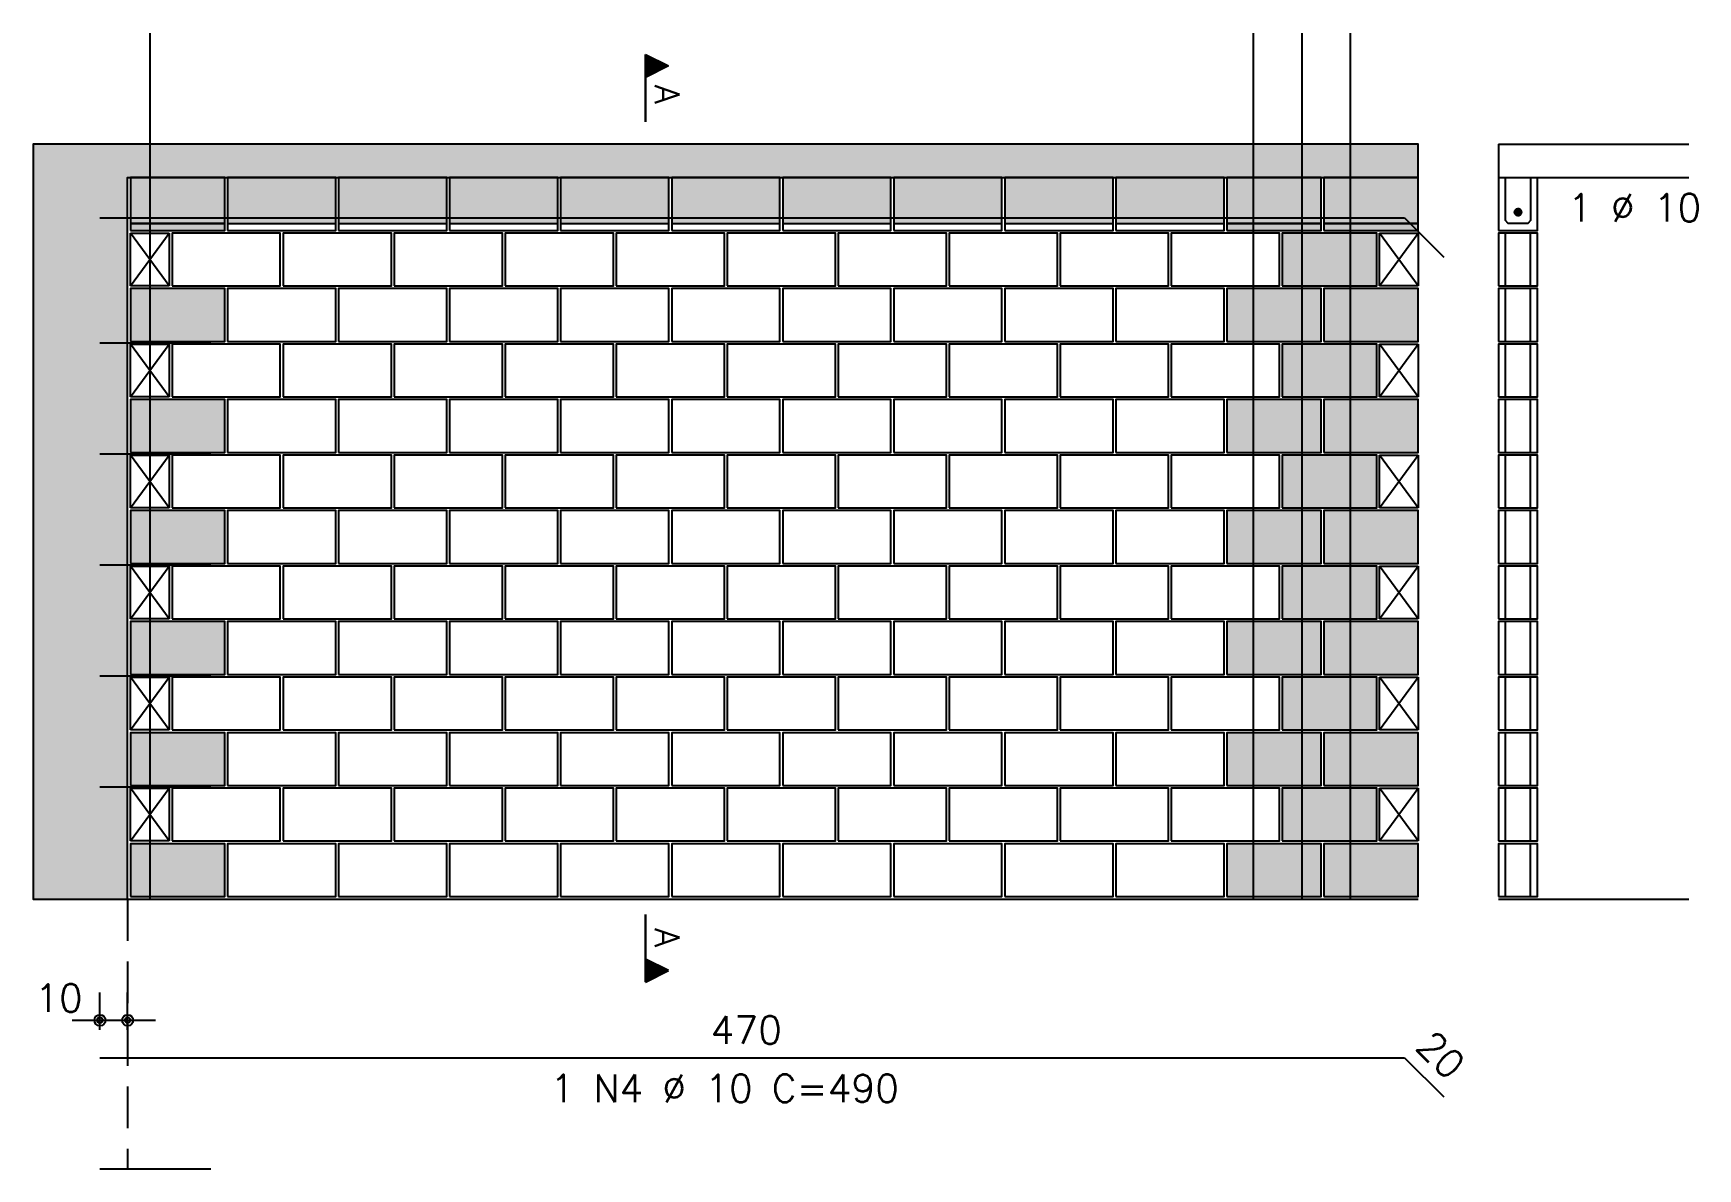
# Model space of a CAD drawing. Extents: x -1.9 to 86, y -1.6 to 60.9.
# Drawn here: x 7.05 to 19.04, y 11.82 to 20 of the extents above; entities that cross this region are included whole.
import ezdxf

# ---------------------------------------------------------------- set-up
doc = ezdxf.new("R2010")
doc.units = 0
doc.header["$MEASUREMENT"] = 0
doc.linetypes.add('ESTILO_TQS_0001', pattern=[0.45, 0.3, -0.15])
for name, color, linetype in [('PENA_01', 1, 'CONTINUOUS'), ('PENA_02', 2, 'CONTINUOUS'), ('PENA_03', 3, 'CONTINUOUS'), ('PENA_05', 5, 'CONTINUOUS'), ('PENA_09', 254, 'CONTINUOUS'), ('PENA_11', 252, 'CONTINUOUS'), ('PENA_21', 100, 'CONTINUOUS')]:
    doc.layers.add(name, color=color, linetype=linetype)
doc.styles.get("Standard").update_dxf_attribs({"font": 'ROMANS.SHX'})

msp = doc.modelspace()

# ---------------------------------------------------------------- linework, layer by layer
at = {"layer": 'PENA_01', "linetype": 'Continuous'}
for p, q in [((7.747552, 18.633699), (8.427552, 18.633699)), ((8.447552, 18.633699), (9.227552, 18.633699)), ((9.247552, 18.633699), (10.027552, 18.633699)), ((10.047552, 18.633699), (10.827552, 18.633699)), ((10.847552, 18.633699), (11.627552, 18.633699)), ((11.647552, 18.633699), (12.427552, 18.633699)), ((12.447552, 18.633699), (13.227552, 18.633699)), ((13.247552, 18.633699), (14.027552, 18.633699)), ((14.047552, 18.633699), (14.827552, 18.633699)), ((14.847552, 18.633699), (15.627552, 18.633699)), ((15.647552, 18.633699), (16.327552, 18.633699)), ((16.347552, 18.633699), (17.027552, 18.633699)), ((7.527552, 12.821549), (7.527552, 13.091543)), ((7.727552, 12.821549), (7.727552, 13.091543)), ((7.327552, 12.891543), (7.927552, 12.891543))]:
    msp.add_line(p, q, dxfattribs=at)
at = {"layer": 'PENA_01', "linetype": 'ESTILO_TQS_0001'}
msp.add_line((7.727552, 13.763699), (7.727552, 11.821457), dxfattribs=at)
at = {"layer": 'PENA_02', "linetype": 'Continuous'}
for p, q in [((7.747552, 18.183699), (7.747552, 18.563699)), ((7.747552, 18.563699), (8.027552, 18.563699)), ((8.027552, 18.563699), (8.027552, 18.183699)), ((16.747552, 18.183699), (16.747552, 18.563699)), ((16.747552, 18.563699), (17.027552, 18.563699)), ((17.027552, 18.563699), (17.027552, 18.183699)), ((8.027552, 18.183699), (7.747552, 18.183699)), ((17.027552, 18.183699), (16.747552, 18.183699)), ((7.747552, 17.383699), (7.747552, 17.763699)), ((7.747552, 17.763699), (8.027552, 17.763699)), ((8.027552, 17.763699), (8.027552, 17.383699)), ((16.747552, 17.383699), (16.747552, 17.763699)), ((16.747552, 17.763699), (17.027552, 17.763699)), ((17.027552, 17.763699), (17.027552, 17.383699)), ((8.027552, 17.383699), (7.747552, 17.383699)), ((17.027552, 17.383699), (16.747552, 17.383699)), ((7.747552, 16.583699), (7.747552, 16.963699)), ((7.747552, 16.963699), (8.027552, 16.963699)), ((8.027552, 16.963699), (8.027552, 16.583699)), ((16.747552, 16.583699), (16.747552, 16.963699)), ((16.747552, 16.963699), (17.027552, 16.963699)), ((17.027552, 16.963699), (17.027552, 16.583699)), ((8.027552, 16.583699), (7.747552, 16.583699)), ((17.027552, 16.583699), (16.747552, 16.583699)), ((7.747552, 15.783699), (7.747552, 16.163699)), ((7.747552, 16.163699), (8.027552, 16.163699)), ((8.027552, 16.163699), (8.027552, 15.783699)), ((16.747552, 15.783699), (16.747552, 16.163699)), ((16.747552, 16.163699), (17.027552, 16.163699)), ((17.027552, 16.163699), (17.027552, 15.783699)), ((8.027552, 15.783699), (7.747552, 15.783699)), ((17.027552, 15.783699), (16.747552, 15.783699)), ((7.747552, 14.983699), (7.747552, 15.363699)), ((7.747552, 15.363699), (8.027552, 15.363699)), ((8.027552, 15.363699), (8.027552, 14.983699)), ((16.747552, 14.983699), (16.747552, 15.363699)), ((16.747552, 15.363699), (17.027552, 15.363699)), ((17.027552, 15.363699), (17.027552, 14.983699)), ((8.027552, 14.983699), (7.747552, 14.983699)), ((17.027552, 14.983699), (16.747552, 14.983699)), ((7.747552, 14.183699), (7.747552, 14.563699)), ((7.747552, 14.563699), (8.027552, 14.563699)), ((8.027552, 14.563699), (8.027552, 14.183699)), ((16.747552, 14.183699), (16.747552, 14.563699)), ((16.747552, 14.563699), (17.027552, 14.563699)), ((17.027552, 14.563699), (17.027552, 14.183699)), ((8.027552, 14.183699), (7.747552, 14.183699)), ((17.027552, 14.183699), (16.747552, 14.183699)), ((7.047552, 13.763699), (17.027552, 13.763699))]:
    msp.add_line(p, q, dxfattribs=at)
for points in [[(17.027552, 18.963699), (17.027552, 19.203699), (7.047552, 19.203699), (7.047552, 13.763699), (7.727552, 13.763699), (7.727552, 18.963699), (17.027552, 18.963699)], [(7.747552, 18.583699), (8.427552, 18.583699), (8.427552, 18.963699), (7.747552, 18.963699), (7.747552, 18.583699)], [(8.447552, 18.583699), (9.227552, 18.583699), (9.227552, 18.963699), (8.447552, 18.963699), (8.447552, 18.583699)], [(9.247552, 18.583699), (10.027552, 18.583699), (10.027552, 18.963699), (9.247552, 18.963699), (9.247552, 18.583699)], [(10.047552, 18.583699), (10.827552, 18.583699), (10.827552, 18.963699), (10.047552, 18.963699), (10.047552, 18.583699)], [(10.847552, 18.583699), (11.627552, 18.583699), (11.627552, 18.963699), (10.847552, 18.963699), (10.847552, 18.583699)], [(11.647552, 18.583699), (12.427552, 18.583699), (12.427552, 18.963699), (11.647552, 18.963699), (11.647552, 18.583699)], [(12.447552, 18.583699), (13.227552, 18.583699), (13.227552, 18.963699), (12.447552, 18.963699), (12.447552, 18.583699)], [(13.247552, 18.583699), (14.027552, 18.583699), (14.027552, 18.963699), (13.247552, 18.963699), (13.247552, 18.583699)], [(14.047552, 18.583699), (14.827552, 18.583699), (14.827552, 18.963699), (14.047552, 18.963699), (14.047552, 18.583699)], [(14.847552, 18.583699), (15.627552, 18.583699), (15.627552, 18.963699), (14.847552, 18.963699), (14.847552, 18.583699)], [(15.647552, 18.583699), (16.327552, 18.583699), (16.327552, 18.963699), (15.647552, 18.963699), (15.647552, 18.583699)], [(16.347552, 18.583699), (17.027552, 18.583699), (17.027552, 18.963699), (16.347552, 18.963699), (16.347552, 18.583699)], [(8.047552, 18.183699), (8.827552, 18.183699), (8.827552, 18.563699), (8.047552, 18.563699), (8.047552, 18.183699)], [(8.847552, 18.183699), (9.627552, 18.183699), (9.627552, 18.563699), (8.847552, 18.563699), (8.847552, 18.183699)], [(9.647552, 18.183699), (10.427552, 18.183699), (10.427552, 18.563699), (9.647552, 18.563699), (9.647552, 18.183699)], [(10.447552, 18.183699), (11.227552, 18.183699), (11.227552, 18.563699), (10.447552, 18.563699), (10.447552, 18.183699)], [(11.247552, 18.183699), (12.027552, 18.183699), (12.027552, 18.563699), (11.247552, 18.563699), (11.247552, 18.183699)], [(12.047552, 18.183699), (12.827552, 18.183699), (12.827552, 18.563699), (12.047552, 18.563699), (12.047552, 18.183699)], [(12.847552, 18.183699), (13.627552, 18.183699), (13.627552, 18.563699), (12.847552, 18.563699), (12.847552, 18.183699)], [(13.647552, 18.183699), (14.427552, 18.183699), (14.427552, 18.563699), (13.647552, 18.563699), (13.647552, 18.183699)], [(14.447552, 18.183699), (15.227552, 18.183699), (15.227552, 18.563699), (14.447552, 18.563699), (14.447552, 18.183699)], [(15.247552, 18.183699), (16.027552, 18.183699), (16.027552, 18.563699), (15.247552, 18.563699), (15.247552, 18.183699)], [(16.047552, 18.183699), (16.727552, 18.183699), (16.727552, 18.563699), (16.047552, 18.563699), (16.047552, 18.183699)], [(7.747552, 17.783699), (8.427552, 17.783699), (8.427552, 18.163699), (7.747552, 18.163699), (7.747552, 17.783699)], [(8.447552, 17.783699), (9.227552, 17.783699), (9.227552, 18.163699), (8.447552, 18.163699), (8.447552, 17.783699)], [(9.247552, 17.783699), (10.027552, 17.783699), (10.027552, 18.163699), (9.247552, 18.163699), (9.247552, 17.783699)], [(10.047552, 17.783699), (10.827552, 17.783699), (10.827552, 18.163699), (10.047552, 18.163699), (10.047552, 17.783699)], [(10.847552, 17.783699), (11.627552, 17.783699), (11.627552, 18.163699), (10.847552, 18.163699), (10.847552, 17.783699)], [(11.647552, 17.783699), (12.427552, 17.783699), (12.427552, 18.163699), (11.647552, 18.163699), (11.647552, 17.783699)], [(12.447552, 17.783699), (13.227552, 17.783699), (13.227552, 18.163699), (12.447552, 18.163699), (12.447552, 17.783699)], [(13.247552, 17.783699), (14.027552, 17.783699), (14.027552, 18.163699), (13.247552, 18.163699), (13.247552, 17.783699)], [(14.047552, 17.783699), (14.827552, 17.783699), (14.827552, 18.163699), (14.047552, 18.163699), (14.047552, 17.783699)], [(14.847552, 17.783699), (15.627552, 17.783699), (15.627552, 18.163699), (14.847552, 18.163699), (14.847552, 17.783699)], [(15.647552, 17.783699), (16.327552, 17.783699), (16.327552, 18.163699), (15.647552, 18.163699), (15.647552, 17.783699)], [(16.347552, 17.783699), (17.027552, 17.783699), (17.027552, 18.163699), (16.347552, 18.163699), (16.347552, 17.783699)], [(8.047552, 17.383699), (8.827552, 17.383699), (8.827552, 17.763699), (8.047552, 17.763699), (8.047552, 17.383699)], [(8.847552, 17.383699), (9.627552, 17.383699), (9.627552, 17.763699), (8.847552, 17.763699), (8.847552, 17.383699)], [(9.647552, 17.383699), (10.427552, 17.383699), (10.427552, 17.763699), (9.647552, 17.763699), (9.647552, 17.383699)], [(10.447552, 17.383699), (11.227552, 17.383699), (11.227552, 17.763699), (10.447552, 17.763699), (10.447552, 17.383699)], [(11.247552, 17.383699), (12.027552, 17.383699), (12.027552, 17.763699), (11.247552, 17.763699), (11.247552, 17.383699)], [(12.047552, 17.383699), (12.827552, 17.383699), (12.827552, 17.763699), (12.047552, 17.763699), (12.047552, 17.383699)], [(12.847552, 17.383699), (13.627552, 17.383699), (13.627552, 17.763699), (12.847552, 17.763699), (12.847552, 17.383699)], [(13.647552, 17.383699), (14.427552, 17.383699), (14.427552, 17.763699), (13.647552, 17.763699), (13.647552, 17.383699)], [(14.447552, 17.383699), (15.227552, 17.383699), (15.227552, 17.763699), (14.447552, 17.763699), (14.447552, 17.383699)], [(15.247552, 17.383699), (16.027552, 17.383699), (16.027552, 17.763699), (15.247552, 17.763699), (15.247552, 17.383699)], [(16.047552, 17.383699), (16.727552, 17.383699), (16.727552, 17.763699), (16.047552, 17.763699), (16.047552, 17.383699)], [(7.747552, 16.983699), (8.427552, 16.983699), (8.427552, 17.363699), (7.747552, 17.363699), (7.747552, 16.983699)], [(8.447552, 16.983699), (9.227552, 16.983699), (9.227552, 17.363699), (8.447552, 17.363699), (8.447552, 16.983699)], [(9.247552, 16.983699), (10.027552, 16.983699), (10.027552, 17.363699), (9.247552, 17.363699), (9.247552, 16.983699)], [(10.047552, 16.983699), (10.827552, 16.983699), (10.827552, 17.363699), (10.047552, 17.363699), (10.047552, 16.983699)], [(10.847552, 16.983699), (11.627552, 16.983699), (11.627552, 17.363699), (10.847552, 17.363699), (10.847552, 16.983699)], [(11.647552, 16.983699), (12.427552, 16.983699), (12.427552, 17.363699), (11.647552, 17.363699), (11.647552, 16.983699)], [(12.447552, 16.983699), (13.227552, 16.983699), (13.227552, 17.363699), (12.447552, 17.363699), (12.447552, 16.983699)], [(13.247552, 16.983699), (14.027552, 16.983699), (14.027552, 17.363699), (13.247552, 17.363699), (13.247552, 16.983699)], [(14.047552, 16.983699), (14.827552, 16.983699), (14.827552, 17.363699), (14.047552, 17.363699), (14.047552, 16.983699)], [(14.847552, 16.983699), (15.627552, 16.983699), (15.627552, 17.363699), (14.847552, 17.363699), (14.847552, 16.983699)], [(15.647552, 16.983699), (16.327552, 16.983699), (16.327552, 17.363699), (15.647552, 17.363699), (15.647552, 16.983699)], [(16.347552, 16.983699), (17.027552, 16.983699), (17.027552, 17.363699), (16.347552, 17.363699), (16.347552, 16.983699)], [(8.047552, 16.583699), (8.827552, 16.583699), (8.827552, 16.963699), (8.047552, 16.963699), (8.047552, 16.583699)], [(8.847552, 16.583699), (9.627552, 16.583699), (9.627552, 16.963699), (8.847552, 16.963699), (8.847552, 16.583699)], [(9.647552, 16.583699), (10.427552, 16.583699), (10.427552, 16.963699), (9.647552, 16.963699), (9.647552, 16.583699)], [(10.447552, 16.583699), (11.227552, 16.583699), (11.227552, 16.963699), (10.447552, 16.963699), (10.447552, 16.583699)], [(11.247552, 16.583699), (12.027552, 16.583699), (12.027552, 16.963699), (11.247552, 16.963699), (11.247552, 16.583699)], [(12.047552, 16.583699), (12.827552, 16.583699), (12.827552, 16.963699), (12.047552, 16.963699), (12.047552, 16.583699)], [(12.847552, 16.583699), (13.627552, 16.583699), (13.627552, 16.963699), (12.847552, 16.963699), (12.847552, 16.583699)], [(13.647552, 16.583699), (14.427552, 16.583699), (14.427552, 16.963699), (13.647552, 16.963699), (13.647552, 16.583699)], [(14.447552, 16.583699), (15.227552, 16.583699), (15.227552, 16.963699), (14.447552, 16.963699), (14.447552, 16.583699)], [(15.247552, 16.583699), (16.027552, 16.583699), (16.027552, 16.963699), (15.247552, 16.963699), (15.247552, 16.583699)], [(16.047552, 16.583699), (16.727552, 16.583699), (16.727552, 16.963699), (16.047552, 16.963699), (16.047552, 16.583699)], [(7.747552, 16.183699), (8.427552, 16.183699), (8.427552, 16.563699), (7.747552, 16.563699), (7.747552, 16.183699)], [(8.447552, 16.183699), (9.227552, 16.183699), (9.227552, 16.563699), (8.447552, 16.563699), (8.447552, 16.183699)], [(9.247552, 16.183699), (10.027552, 16.183699), (10.027552, 16.563699), (9.247552, 16.563699), (9.247552, 16.183699)], [(10.047552, 16.183699), (10.827552, 16.183699), (10.827552, 16.563699), (10.047552, 16.563699), (10.047552, 16.183699)], [(10.847552, 16.183699), (11.627552, 16.183699), (11.627552, 16.563699), (10.847552, 16.563699), (10.847552, 16.183699)], [(11.647552, 16.183699), (12.427552, 16.183699), (12.427552, 16.563699), (11.647552, 16.563699), (11.647552, 16.183699)], [(12.447552, 16.183699), (13.227552, 16.183699), (13.227552, 16.563699), (12.447552, 16.563699), (12.447552, 16.183699)], [(13.247552, 16.183699), (14.027552, 16.183699), (14.027552, 16.563699), (13.247552, 16.563699), (13.247552, 16.183699)], [(14.047552, 16.183699), (14.827552, 16.183699), (14.827552, 16.563699), (14.047552, 16.563699), (14.047552, 16.183699)], [(14.847552, 16.183699), (15.627552, 16.183699), (15.627552, 16.563699), (14.847552, 16.563699), (14.847552, 16.183699)], [(15.647552, 16.183699), (16.327552, 16.183699), (16.327552, 16.563699), (15.647552, 16.563699), (15.647552, 16.183699)], [(16.347552, 16.183699), (17.027552, 16.183699), (17.027552, 16.563699), (16.347552, 16.563699), (16.347552, 16.183699)], [(8.047552, 15.783699), (8.827552, 15.783699), (8.827552, 16.163699), (8.047552, 16.163699), (8.047552, 15.783699)], [(8.847552, 15.783699), (9.627552, 15.783699), (9.627552, 16.163699), (8.847552, 16.163699), (8.847552, 15.783699)], [(9.647552, 15.783699), (10.427552, 15.783699), (10.427552, 16.163699), (9.647552, 16.163699), (9.647552, 15.783699)], [(10.447552, 15.783699), (11.227552, 15.783699), (11.227552, 16.163699), (10.447552, 16.163699), (10.447552, 15.783699)], [(11.247552, 15.783699), (12.027552, 15.783699), (12.027552, 16.163699), (11.247552, 16.163699), (11.247552, 15.783699)], [(12.047552, 15.783699), (12.827552, 15.783699), (12.827552, 16.163699), (12.047552, 16.163699), (12.047552, 15.783699)], [(12.847552, 15.783699), (13.627552, 15.783699), (13.627552, 16.163699), (12.847552, 16.163699), (12.847552, 15.783699)], [(13.647552, 15.783699), (14.427552, 15.783699), (14.427552, 16.163699), (13.647552, 16.163699), (13.647552, 15.783699)], [(14.447552, 15.783699), (15.227552, 15.783699), (15.227552, 16.163699), (14.447552, 16.163699), (14.447552, 15.783699)], [(15.247552, 15.783699), (16.027552, 15.783699), (16.027552, 16.163699), (15.247552, 16.163699), (15.247552, 15.783699)], [(16.047552, 15.783699), (16.727552, 15.783699), (16.727552, 16.163699), (16.047552, 16.163699), (16.047552, 15.783699)], [(7.747552, 15.383699), (8.427552, 15.383699), (8.427552, 15.763699), (7.747552, 15.763699), (7.747552, 15.383699)], [(8.447552, 15.383699), (9.227552, 15.383699), (9.227552, 15.763699), (8.447552, 15.763699), (8.447552, 15.383699)], [(9.247552, 15.383699), (10.027552, 15.383699), (10.027552, 15.763699), (9.247552, 15.763699), (9.247552, 15.383699)], [(10.047552, 15.383699), (10.827552, 15.383699), (10.827552, 15.763699), (10.047552, 15.763699), (10.047552, 15.383699)], [(10.847552, 15.383699), (11.627552, 15.383699), (11.627552, 15.763699), (10.847552, 15.763699), (10.847552, 15.383699)], [(11.647552, 15.383699), (12.427552, 15.383699), (12.427552, 15.763699), (11.647552, 15.763699), (11.647552, 15.383699)], [(12.447552, 15.383699), (13.227552, 15.383699), (13.227552, 15.763699), (12.447552, 15.763699), (12.447552, 15.383699)], [(13.247552, 15.383699), (14.027552, 15.383699), (14.027552, 15.763699), (13.247552, 15.763699), (13.247552, 15.383699)], [(14.047552, 15.383699), (14.827552, 15.383699), (14.827552, 15.763699), (14.047552, 15.763699), (14.047552, 15.383699)], [(14.847552, 15.383699), (15.627552, 15.383699), (15.627552, 15.763699), (14.847552, 15.763699), (14.847552, 15.383699)], [(15.647552, 15.383699), (16.327552, 15.383699), (16.327552, 15.763699), (15.647552, 15.763699), (15.647552, 15.383699)], [(16.347552, 15.383699), (17.027552, 15.383699), (17.027552, 15.763699), (16.347552, 15.763699), (16.347552, 15.383699)], [(8.047552, 14.983699), (8.827552, 14.983699), (8.827552, 15.363699), (8.047552, 15.363699), (8.047552, 14.983699)], [(8.847552, 14.983699), (9.627552, 14.983699), (9.627552, 15.363699), (8.847552, 15.363699), (8.847552, 14.983699)], [(9.647552, 14.983699), (10.427552, 14.983699), (10.427552, 15.363699), (9.647552, 15.363699), (9.647552, 14.983699)], [(10.447552, 14.983699), (11.227552, 14.983699), (11.227552, 15.363699), (10.447552, 15.363699), (10.447552, 14.983699)], [(11.247552, 14.983699), (12.027552, 14.983699), (12.027552, 15.363699), (11.247552, 15.363699), (11.247552, 14.983699)], [(12.047552, 14.983699), (12.827552, 14.983699), (12.827552, 15.363699), (12.047552, 15.363699), (12.047552, 14.983699)], [(12.847552, 14.983699), (13.627552, 14.983699), (13.627552, 15.363699), (12.847552, 15.363699), (12.847552, 14.983699)], [(13.647552, 14.983699), (14.427552, 14.983699), (14.427552, 15.363699), (13.647552, 15.363699), (13.647552, 14.983699)], [(14.447552, 14.983699), (15.227552, 14.983699), (15.227552, 15.363699), (14.447552, 15.363699), (14.447552, 14.983699)], [(15.247552, 14.983699), (16.027552, 14.983699), (16.027552, 15.363699), (15.247552, 15.363699), (15.247552, 14.983699)], [(16.047552, 14.983699), (16.727552, 14.983699), (16.727552, 15.363699), (16.047552, 15.363699), (16.047552, 14.983699)], [(7.747552, 14.583699), (8.427552, 14.583699), (8.427552, 14.963699), (7.747552, 14.963699), (7.747552, 14.583699)], [(8.447552, 14.583699), (9.227552, 14.583699), (9.227552, 14.963699), (8.447552, 14.963699), (8.447552, 14.583699)], [(9.247552, 14.583699), (10.027552, 14.583699), (10.027552, 14.963699), (9.247552, 14.963699), (9.247552, 14.583699)], [(10.047552, 14.583699), (10.827552, 14.583699), (10.827552, 14.963699), (10.047552, 14.963699), (10.047552, 14.583699)], [(10.847552, 14.583699), (11.627552, 14.583699), (11.627552, 14.963699), (10.847552, 14.963699), (10.847552, 14.583699)], [(11.647552, 14.583699), (12.427552, 14.583699), (12.427552, 14.963699), (11.647552, 14.963699), (11.647552, 14.583699)], [(12.447552, 14.583699), (13.227552, 14.583699), (13.227552, 14.963699), (12.447552, 14.963699), (12.447552, 14.583699)], [(13.247552, 14.583699), (14.027552, 14.583699), (14.027552, 14.963699), (13.247552, 14.963699), (13.247552, 14.583699)], [(14.047552, 14.583699), (14.827552, 14.583699), (14.827552, 14.963699), (14.047552, 14.963699), (14.047552, 14.583699)], [(14.847552, 14.583699), (15.627552, 14.583699), (15.627552, 14.963699), (14.847552, 14.963699), (14.847552, 14.583699)], [(15.647552, 14.583699), (16.327552, 14.583699), (16.327552, 14.963699), (15.647552, 14.963699), (15.647552, 14.583699)], [(16.347552, 14.583699), (17.027552, 14.583699), (17.027552, 14.963699), (16.347552, 14.963699), (16.347552, 14.583699)], [(8.047552, 14.183699), (8.827552, 14.183699), (8.827552, 14.563699), (8.047552, 14.563699), (8.047552, 14.183699)], [(8.847552, 14.183699), (9.627552, 14.183699), (9.627552, 14.563699), (8.847552, 14.563699), (8.847552, 14.183699)], [(9.647552, 14.183699), (10.427552, 14.183699), (10.427552, 14.563699), (9.647552, 14.563699), (9.647552, 14.183699)], [(10.447552, 14.183699), (11.227552, 14.183699), (11.227552, 14.563699), (10.447552, 14.563699), (10.447552, 14.183699)], [(11.247552, 14.183699), (12.027552, 14.183699), (12.027552, 14.563699), (11.247552, 14.563699), (11.247552, 14.183699)], [(12.047552, 14.183699), (12.827552, 14.183699), (12.827552, 14.563699), (12.047552, 14.563699), (12.047552, 14.183699)], [(12.847552, 14.183699), (13.627552, 14.183699), (13.627552, 14.563699), (12.847552, 14.563699), (12.847552, 14.183699)], [(13.647552, 14.183699), (14.427552, 14.183699), (14.427552, 14.563699), (13.647552, 14.563699), (13.647552, 14.183699)], [(14.447552, 14.183699), (15.227552, 14.183699), (15.227552, 14.563699), (14.447552, 14.563699), (14.447552, 14.183699)], [(15.247552, 14.183699), (16.027552, 14.183699), (16.027552, 14.563699), (15.247552, 14.563699), (15.247552, 14.183699)], [(16.047552, 14.183699), (16.727552, 14.183699), (16.727552, 14.563699), (16.047552, 14.563699), (16.047552, 14.183699)], [(7.747552, 13.783699), (8.427552, 13.783699), (8.427552, 14.163699), (7.747552, 14.163699), (7.747552, 13.783699)], [(8.447552, 13.783699), (9.227552, 13.783699), (9.227552, 14.163699), (8.447552, 14.163699), (8.447552, 13.783699)], [(9.247552, 13.783699), (10.027552, 13.783699), (10.027552, 14.163699), (9.247552, 14.163699), (9.247552, 13.783699)], [(10.047552, 13.783699), (10.827552, 13.783699), (10.827552, 14.163699), (10.047552, 14.163699), (10.047552, 13.783699)], [(10.847552, 13.783699), (11.627552, 13.783699), (11.627552, 14.163699), (10.847552, 14.163699), (10.847552, 13.783699)], [(11.647552, 13.783699), (12.427552, 13.783699), (12.427552, 14.163699), (11.647552, 14.163699), (11.647552, 13.783699)], [(12.447552, 13.783699), (13.227552, 13.783699), (13.227552, 14.163699), (12.447552, 14.163699), (12.447552, 13.783699)], [(13.247552, 13.783699), (14.027552, 13.783699), (14.027552, 14.163699), (13.247552, 14.163699), (13.247552, 13.783699)], [(14.047552, 13.783699), (14.827552, 13.783699), (14.827552, 14.163699), (14.047552, 14.163699), (14.047552, 13.783699)], [(14.847552, 13.783699), (15.627552, 13.783699), (15.627552, 14.163699), (14.847552, 14.163699), (14.847552, 13.783699)], [(15.647552, 13.783699), (16.327552, 13.783699), (16.327552, 14.163699), (15.647552, 14.163699), (15.647552, 13.783699)], [(16.347552, 13.783699), (17.027552, 13.783699), (17.027552, 14.163699), (16.347552, 14.163699), (16.347552, 13.783699)]]:
    msp.add_lwpolyline(points, dxfattribs=at)
for centre, radius in [((7.527552, 12.891543), 0.04), ((7.527552, 12.891543), 0.02), ((7.727552, 12.891543), 0.04), ((7.727552, 12.891543), 0.02)]:
    msp.add_circle(centre, radius, dxfattribs=at)
at = {"layer": 'PENA_03', "linetype": 'Continuous'}
for p, q in [((11.457973, 19.365014), (11.457973, 19.851396)), ((11.457973, 19.851396), (11.623906, 19.76843)), ((11.458668, 19.850268), (11.622345, 19.76843)), ((11.458669, 19.850268), (11.458669, 19.686591)), ((11.470737, 19.845014), (11.470737, 19.691845)), ((11.483501, 19.838632), (11.483501, 19.698227)), ((11.496265, 19.83225), (11.496265, 19.704609)), ((11.509029, 19.825868), (11.509029, 19.710991)), ((11.521793, 19.819486), (11.521793, 19.717373)), ((11.534557, 19.813104), (11.534557, 19.723755)), ((11.547321, 19.806722), (11.547321, 19.730137)), ((11.560085, 19.80034), (11.560085, 19.736519)), ((11.572849, 19.793958), (11.572849, 19.742901)), ((11.623906, 19.76843), (11.458668, 19.685811)), ((11.622345, 19.76843), (11.458669, 19.686591)), ((11.458669, 19.685811), (11.458669, 19.365014)), ((11.585613, 19.787576), (11.585613, 19.749283)), ((11.598378, 19.781194), (11.598378, 19.755665)), ((11.611142, 19.774812), (11.611142, 19.762048)), ((17.605608, 19.203699), (17.605608, 18.583699)), ((17.605608, 19.203699), (18.976287, 19.203699)), ((17.605608, 18.963699), (18.976287, 18.963699)), ((8.027552, 18.183699), (7.747552, 18.563699)), ((7.747552, 18.183699), (8.027552, 18.563699)), ((17.027552, 18.183699), (16.747552, 18.563699)), ((16.747552, 18.183699), (17.027552, 18.563699)), ((17.655608, 18.183699), (17.655608, 18.563699)), ((17.835608, 18.183699), (17.835608, 18.563699)), ((17.655608, 17.783699), (17.655608, 18.163699)), ((17.835608, 17.783699), (17.835608, 18.163699)), ((8.027552, 17.383699), (7.747552, 17.763699)), ((7.747552, 17.383699), (8.027552, 17.763699)), ((17.027552, 17.383699), (16.747552, 17.763699)), ((16.747552, 17.383699), (17.027552, 17.763699)), ((17.655608, 17.383699), (17.655608, 17.763699)), ((17.835608, 17.383699), (17.835608, 17.763699)), ((17.655608, 16.983699), (17.655608, 17.363699)), ((17.835608, 16.983699), (17.835608, 17.363699)), ((8.027552, 16.583699), (7.747552, 16.963699)), ((7.747552, 16.583699), (8.027552, 16.963699)), ((17.027552, 16.583699), (16.747552, 16.963699)), ((16.747552, 16.583699), (17.027552, 16.963699)), ((17.655608, 16.583699), (17.655608, 16.963699)), ((17.835608, 16.583699), (17.835608, 16.963699)), ((17.655608, 16.183699), (17.655608, 16.563699)), ((17.835608, 16.183699), (17.835608, 16.563699)), ((8.027552, 15.783699), (7.747552, 16.163699)), ((7.747552, 15.783699), (8.027552, 16.163699)), ((17.027552, 15.783699), (16.747552, 16.163699)), ((16.747552, 15.783699), (17.027552, 16.163699)), ((17.655608, 15.783699), (17.655608, 16.163699)), ((17.835608, 15.783699), (17.835608, 16.163699)), ((17.655608, 15.383699), (17.655608, 15.763699)), ((17.835608, 15.383699), (17.835608, 15.763699)), ((8.027552, 14.983699), (7.747552, 15.363699)), ((7.747552, 14.983699), (8.027552, 15.363699)), ((17.027552, 14.983699), (16.747552, 15.363699)), ((16.747552, 14.983699), (17.027552, 15.363699)), ((17.655608, 14.983699), (17.655608, 15.363699)), ((17.835608, 14.983699), (17.835608, 15.363699)), ((17.655608, 14.583699), (17.655608, 14.963699)), ((17.835608, 14.583699), (17.835608, 14.963699)), ((8.027552, 14.183699), (7.747552, 14.563699)), ((7.747552, 14.183699), (8.027552, 14.563699)), ((17.027552, 14.183699), (16.747552, 14.563699)), ((16.747552, 14.183699), (17.027552, 14.563699)), ((17.655608, 14.183699), (17.655608, 14.563699)), ((17.835608, 14.183699), (17.835608, 14.563699)), ((17.655608, 13.783699), (17.655608, 14.163699)), ((17.835608, 13.783699), (17.835608, 14.163699)), ((17.605608, 13.763699), (18.976287, 13.763699)), ((11.457973, 13.652841), (11.457973, 13.166459)), ((11.458669, 13.332044), (11.458669, 13.652841)), ((11.623906, 13.249425), (11.458668, 13.332044)), ((11.458669, 13.167587), (11.458669, 13.331264)), ((11.622345, 13.249425), (11.458669, 13.331264)), ((11.470737, 13.172841), (11.470737, 13.32601)), ((11.483501, 13.179223), (11.483501, 13.319628)), ((11.496265, 13.185605), (11.496265, 13.313246)), ((11.457973, 13.166459), (11.623906, 13.249425)), ((11.458668, 13.167587), (11.622345, 13.249425)), ((11.509029, 13.191987), (11.509029, 13.306864)), ((11.521793, 13.198369), (11.521793, 13.300482)), ((11.534557, 13.204751), (11.534557, 13.2941)), ((11.547321, 13.211133), (11.547321, 13.287718)), ((11.560085, 13.217515), (11.560085, 13.281336)), ((11.572849, 13.223897), (11.572849, 13.274954)), ((11.585613, 13.230279), (11.585613, 13.268572)), ((11.598378, 13.236661), (11.598378, 13.26219)), ((11.611142, 13.243043), (11.611142, 13.255807)), ((7.527552, 12.621549), (7.527552, 12.621549)), ((7.727552, 12.621549), (7.727552, 12.621549))]:
    msp.add_line(p, q, dxfattribs=at)
for points in [[(17.605608, 18.583699), (17.885608, 18.583699), (17.885608, 18.963699)], [(17.835608, 18.963699), (17.835608, 18.653699), (17.815608, 18.633699), (17.675608, 18.633699), (17.655608, 18.653699), (17.655608, 18.963699)], [(17.770157, 18.714689), (17.767995, 18.724857), (17.761885, 18.733267), (17.752882, 18.738465), (17.742544, 18.739552), (17.732657, 18.73634), (17.724931, 18.729384), (17.720703, 18.719887), (17.720703, 18.709491), (17.724931, 18.699994), (17.732657, 18.693038), (17.742544, 18.689826), (17.752882, 18.690912), (17.761885, 18.69611), (17.767995, 18.70452), (17.770157, 18.714689)], [(17.605608, 18.183699), (17.885608, 18.183699), (17.885608, 18.563699), (17.605608, 18.563699), (17.605608, 18.183699)], [(17.605608, 17.783699), (17.885608, 17.783699), (17.885608, 18.163699), (17.605608, 18.163699), (17.605608, 17.783699)], [(17.605608, 17.383699), (17.885608, 17.383699), (17.885608, 17.763699), (17.605608, 17.763699), (17.605608, 17.383699)], [(17.605608, 16.983699), (17.885608, 16.983699), (17.885608, 17.363699), (17.605608, 17.363699), (17.605608, 16.983699)], [(17.605608, 16.583699), (17.885608, 16.583699), (17.885608, 16.963699), (17.605608, 16.963699), (17.605608, 16.583699)], [(17.605608, 16.183699), (17.885608, 16.183699), (17.885608, 16.563699), (17.605608, 16.563699), (17.605608, 16.183699)], [(17.605608, 15.783699), (17.885608, 15.783699), (17.885608, 16.163699), (17.605608, 16.163699), (17.605608, 15.783699)], [(17.605608, 15.383699), (17.885608, 15.383699), (17.885608, 15.763699), (17.605608, 15.763699), (17.605608, 15.383699)], [(17.605608, 14.983699), (17.885608, 14.983699), (17.885608, 15.363699), (17.605608, 15.363699), (17.605608, 14.983699)], [(17.605608, 14.583699), (17.885608, 14.583699), (17.885608, 14.963699), (17.605608, 14.963699), (17.605608, 14.583699)], [(17.605608, 14.183699), (17.885608, 14.183699), (17.885608, 14.563699), (17.605608, 14.563699), (17.605608, 14.183699)], [(17.605608, 13.783699), (17.885608, 13.783699), (17.885608, 14.163699), (17.605608, 14.163699), (17.605608, 13.783699)]]:
    msp.add_lwpolyline(points, dxfattribs=at)
msp.add_circle((17.745157, 18.714689), 0.025, dxfattribs=at)
for points in [[(17.770157, 18.714689), (17.724931, 18.729384), (17.720703, 18.719887)], [(17.770157, 18.714689), (17.720703, 18.719887), (17.720703, 18.709491)], [(17.770157, 18.714689), (17.720703, 18.709491), (17.724931, 18.699994)], [(17.770157, 18.714689), (17.732657, 18.73634), (17.721664, 18.723239)], [(17.770157, 18.714689), (17.721664, 18.723239), (17.721664, 18.706138)], [(17.770157, 18.714689), (17.721664, 18.706138), (17.732657, 18.693038)], [(17.770157, 18.714689), (17.732657, 18.73634), (17.724931, 18.729384)], [(17.770157, 18.714689), (17.724931, 18.699994), (17.732657, 18.693038)], [(17.770157, 18.714689), (17.742544, 18.739552), (17.732657, 18.73634)], [(17.770157, 18.714689), (17.749498, 18.739309), (17.732657, 18.73634)], [(17.770157, 18.714689), (17.732657, 18.693038), (17.749498, 18.690069)], [(17.770157, 18.714689), (17.732657, 18.693038), (17.742544, 18.689826)], [(17.770157, 18.714689), (17.752882, 18.738465), (17.742544, 18.739552)], [(17.770157, 18.714689), (17.742544, 18.689826), (17.752882, 18.690912)], [(17.770157, 18.714689), (17.764308, 18.730759), (17.749498, 18.739309)], [(17.770157, 18.714689), (17.749498, 18.690069), (17.764308, 18.698619)], [(17.770157, 18.714689), (17.761885, 18.733267), (17.752882, 18.738465)], [(17.770157, 18.714689), (17.752882, 18.690912), (17.761885, 18.69611)], [(17.770157, 18.714689), (17.767995, 18.724857), (17.761885, 18.733267)], [(17.770157, 18.714689), (17.761885, 18.69611), (17.767995, 18.70452)], [(17.770157, 18.714689), (17.764308, 18.698619), (17.770157, 18.714689)], [(17.770157, 18.714689), (17.767995, 18.70452), (17.770157, 18.714689)]]:
    msp.add_solid(points, dxfattribs=at)
at = {"layer": 'PENA_05', "linetype": 'Continuous'}
for p, q in [((7.527552, 18.673699), (16.927552, 18.673699)), ((16.927552, 18.673699), (17.210395, 18.390856)), ((7.527552, 17.773699), (8.327552, 17.773699)), ((7.527552, 16.973699), (8.327552, 16.973699)), ((7.527552, 16.173699), (8.327552, 16.173699)), ((7.527552, 15.373699), (8.327552, 15.373699)), ((7.527552, 14.573699), (8.327552, 14.573699)), ((7.527552, 12.621549), (16.927552, 12.621549)), ((16.927552, 12.621549), (17.210395, 12.338706)), ((7.527552, 11.821457), (8.327552, 11.821457))]:
    msp.add_line(p, q, dxfattribs=at)
for points in [[(7.887552, 20.003699), (7.887552, 13.763699)], [(15.837552, 20.003699), (15.837552, 13.763699)], [(16.187552, 20.003699), (16.187552, 13.763699)], [(16.537552, 20.003699), (16.537552, 13.763699)]]:
    msp.add_lwpolyline(points, dxfattribs=at)
at = {"layer": 'PENA_09', "linetype": 'Continuous'}
for points in [[(7.747552, 18.633699), (8.427552, 18.633699), (8.427552, 18.963699), (7.747552, 18.963699), (7.747552, 18.633699)], [(8.447552, 18.633699), (9.227552, 18.633699), (9.227552, 18.963699), (8.447552, 18.963699), (8.447552, 18.633699)], [(9.247552, 18.633699), (10.027552, 18.633699), (10.027552, 18.963699), (9.247552, 18.963699), (9.247552, 18.633699)], [(10.047552, 18.633699), (10.827552, 18.633699), (10.827552, 18.963699), (10.047552, 18.963699), (10.047552, 18.633699)], [(10.847552, 18.633699), (11.627552, 18.633699), (11.627552, 18.963699), (10.847552, 18.963699), (10.847552, 18.633699)], [(11.647552, 18.633699), (12.427552, 18.633699), (12.427552, 18.963699), (11.647552, 18.963699), (11.647552, 18.633699)], [(12.447552, 18.633699), (13.227552, 18.633699), (13.227552, 18.963699), (12.447552, 18.963699), (12.447552, 18.633699)], [(13.247552, 18.633699), (14.027552, 18.633699), (14.027552, 18.963699), (13.247552, 18.963699), (13.247552, 18.633699)], [(14.047552, 18.633699), (14.827552, 18.633699), (14.827552, 18.963699), (14.047552, 18.963699), (14.047552, 18.633699)], [(14.847552, 18.633699), (15.627552, 18.633699), (15.627552, 18.963699), (14.847552, 18.963699), (14.847552, 18.633699)], [(15.647552, 18.633699), (16.327552, 18.633699), (16.327552, 18.963699), (15.647552, 18.963699), (15.647552, 18.633699)], [(16.347552, 18.633699), (17.027552, 18.633699), (17.027552, 18.963699), (16.347552, 18.963699), (16.347552, 18.633699)]]:
    msp.add_lwpolyline(points, dxfattribs=at)
for points in [[(7.747552, 18.633699), (8.427552, 18.633699), (8.427552, 18.963699)], [(7.747552, 18.633699), (8.427552, 18.963699), (7.747552, 18.963699)], [(7.747552, 18.633699), (7.747552, 18.963699), (7.747552, 18.633699)], [(8.447552, 18.633699), (9.227552, 18.633699), (9.227552, 18.963699)], [(8.447552, 18.633699), (9.227552, 18.963699), (8.447552, 18.963699)], [(8.447552, 18.633699), (8.447552, 18.963699), (8.447552, 18.633699)], [(9.247552, 18.633699), (10.027552, 18.633699), (10.027552, 18.963699)], [(9.247552, 18.633699), (10.027552, 18.963699), (9.247552, 18.963699)], [(9.247552, 18.633699), (9.247552, 18.963699), (9.247552, 18.633699)], [(10.047552, 18.633699), (10.827552, 18.633699), (10.827552, 18.963699)], [(10.047552, 18.633699), (10.827552, 18.963699), (10.047552, 18.963699)], [(10.047552, 18.633699), (10.047552, 18.963699), (10.047552, 18.633699)], [(10.847552, 18.633699), (11.627552, 18.633699), (11.627552, 18.963699)], [(10.847552, 18.633699), (11.627552, 18.963699), (10.847552, 18.963699)], [(10.847552, 18.633699), (10.847552, 18.963699), (10.847552, 18.633699)], [(11.647552, 18.633699), (12.427552, 18.633699), (12.427552, 18.963699)], [(11.647552, 18.633699), (12.427552, 18.963699), (11.647552, 18.963699)], [(11.647552, 18.633699), (11.647552, 18.963699), (11.647552, 18.633699)], [(12.447552, 18.633699), (13.227552, 18.633699), (13.227552, 18.963699)], [(12.447552, 18.633699), (13.227552, 18.963699), (12.447552, 18.963699)], [(12.447552, 18.633699), (12.447552, 18.963699), (12.447552, 18.633699)], [(13.247552, 18.633699), (14.027552, 18.633699), (14.027552, 18.963699)], [(13.247552, 18.633699), (14.027552, 18.963699), (13.247552, 18.963699)], [(13.247552, 18.633699), (13.247552, 18.963699), (13.247552, 18.633699)], [(14.047552, 18.633699), (14.827552, 18.633699), (14.827552, 18.963699)], [(14.047552, 18.633699), (14.827552, 18.963699), (14.047552, 18.963699)], [(14.047552, 18.633699), (14.047552, 18.963699), (14.047552, 18.633699)], [(14.847552, 18.633699), (15.627552, 18.633699), (15.627552, 18.963699)], [(14.847552, 18.633699), (15.627552, 18.963699), (14.847552, 18.963699)], [(14.847552, 18.633699), (14.847552, 18.963699), (14.847552, 18.633699)], [(15.647552, 18.633699), (16.327552, 18.633699), (16.327552, 18.963699)], [(15.647552, 18.633699), (16.327552, 18.963699), (15.647552, 18.963699)], [(15.647552, 18.633699), (15.647552, 18.963699), (15.647552, 18.633699)], [(16.347552, 18.633699), (17.027552, 18.633699), (17.027552, 18.963699)], [(16.347552, 18.633699), (17.027552, 18.963699), (16.347552, 18.963699)], [(16.347552, 18.633699), (16.347552, 18.963699), (16.347552, 18.633699)]]:
    msp.add_solid(points, dxfattribs=at)
at = {"layer": 'PENA_11', "linetype": 'Continuous'}
for points in [[(7.047552, 13.763699), (7.727552, 13.763699), (7.047552, 19.203699)], [(7.727552, 13.763699), (7.727552, 18.963699), (7.047552, 19.203699)], [(7.047552, 19.203699), (7.727552, 18.963699), (17.027552, 19.203699)], [(7.727552, 18.963699), (17.027552, 18.963699), (17.027552, 19.203699)]]:
    msp.add_solid(points, dxfattribs=at)
at = {"layer": 'PENA_21', "linetype": 'Continuous'}
for points in [[(7.747552, 18.583699), (8.427552, 18.583699), (8.427552, 18.633699), (7.747552, 18.633699), (7.747552, 18.583699)], [(15.647552, 18.583699), (16.327552, 18.583699), (16.327552, 18.633699), (15.647552, 18.633699), (15.647552, 18.583699)], [(16.347552, 18.583699), (17.027552, 18.583699), (17.027552, 18.633699), (16.347552, 18.633699), (16.347552, 18.583699)], [(16.047552, 18.183699), (16.727552, 18.183699), (16.727552, 18.563699), (16.047552, 18.563699), (16.047552, 18.183699)], [(7.747552, 17.783699), (8.427552, 17.783699), (8.427552, 18.163699), (7.747552, 18.163699), (7.747552, 17.783699)], [(15.647552, 17.783699), (16.327552, 17.783699), (16.327552, 18.163699), (15.647552, 18.163699), (15.647552, 17.783699)], [(16.347552, 17.783699), (17.027552, 17.783699), (17.027552, 18.163699), (16.347552, 18.163699), (16.347552, 17.783699)], [(16.047552, 17.383699), (16.727552, 17.383699), (16.727552, 17.763699), (16.047552, 17.763699), (16.047552, 17.383699)], [(7.747552, 16.983699), (8.427552, 16.983699), (8.427552, 17.363699), (7.747552, 17.363699), (7.747552, 16.983699)], [(15.647552, 16.983699), (16.327552, 16.983699), (16.327552, 17.363699), (15.647552, 17.363699), (15.647552, 16.983699)], [(16.347552, 16.983699), (17.027552, 16.983699), (17.027552, 17.363699), (16.347552, 17.363699), (16.347552, 16.983699)], [(16.047552, 16.583699), (16.727552, 16.583699), (16.727552, 16.963699), (16.047552, 16.963699), (16.047552, 16.583699)], [(7.747552, 16.183699), (8.427552, 16.183699), (8.427552, 16.563699), (7.747552, 16.563699), (7.747552, 16.183699)], [(15.647552, 16.183699), (16.327552, 16.183699), (16.327552, 16.563699), (15.647552, 16.563699), (15.647552, 16.183699)], [(16.347552, 16.183699), (17.027552, 16.183699), (17.027552, 16.563699), (16.347552, 16.563699), (16.347552, 16.183699)], [(16.047552, 15.783699), (16.727552, 15.783699), (16.727552, 16.163699), (16.047552, 16.163699), (16.047552, 15.783699)], [(7.747552, 15.383699), (8.427552, 15.383699), (8.427552, 15.763699), (7.747552, 15.763699), (7.747552, 15.383699)], [(15.647552, 15.383699), (16.327552, 15.383699), (16.327552, 15.763699), (15.647552, 15.763699), (15.647552, 15.383699)], [(16.347552, 15.383699), (17.027552, 15.383699), (17.027552, 15.763699), (16.347552, 15.763699), (16.347552, 15.383699)], [(16.047552, 14.983699), (16.727552, 14.983699), (16.727552, 15.363699), (16.047552, 15.363699), (16.047552, 14.983699)], [(7.747552, 14.583699), (8.427552, 14.583699), (8.427552, 14.963699), (7.747552, 14.963699), (7.747552, 14.583699)], [(15.647552, 14.583699), (16.327552, 14.583699), (16.327552, 14.963699), (15.647552, 14.963699), (15.647552, 14.583699)], [(16.347552, 14.583699), (17.027552, 14.583699), (17.027552, 14.963699), (16.347552, 14.963699), (16.347552, 14.583699)], [(16.047552, 14.183699), (16.727552, 14.183699), (16.727552, 14.563699), (16.047552, 14.563699), (16.047552, 14.183699)], [(7.747552, 13.783699), (8.427552, 13.783699), (8.427552, 14.163699), (7.747552, 14.163699), (7.747552, 13.783699)], [(15.647552, 13.783699), (16.327552, 13.783699), (16.327552, 14.163699), (15.647552, 14.163699), (15.647552, 13.783699)], [(16.347552, 13.783699), (17.027552, 13.783699), (17.027552, 14.163699), (16.347552, 14.163699), (16.347552, 13.783699)]]:
    msp.add_lwpolyline(points, dxfattribs=at)
for points in [[(7.747552, 18.583699), (8.427552, 18.583699), (8.427552, 18.633699)], [(7.747552, 18.583699), (8.427552, 18.633699), (7.747552, 18.633699)], [(7.747552, 18.583699), (7.747552, 18.633699), (7.747552, 18.583699)], [(15.647552, 18.583699), (16.327552, 18.583699), (16.327552, 18.633699)], [(15.647552, 18.583699), (16.327552, 18.633699), (15.647552, 18.633699)], [(15.647552, 18.583699), (15.647552, 18.633699), (15.647552, 18.583699)], [(16.347552, 18.583699), (17.027552, 18.583699), (17.027552, 18.633699)], [(16.347552, 18.583699), (17.027552, 18.633699), (16.347552, 18.633699)], [(16.347552, 18.583699), (16.347552, 18.633699), (16.347552, 18.583699)], [(16.047552, 18.183699), (16.727552, 18.183699), (16.727552, 18.563699)], [(16.047552, 18.183699), (16.727552, 18.563699), (16.047552, 18.563699)], [(16.047552, 18.183699), (16.047552, 18.563699), (16.047552, 18.183699)], [(7.747552, 17.783699), (8.427552, 17.783699), (8.427552, 18.163699)], [(7.747552, 17.783699), (8.427552, 18.163699), (7.747552, 18.163699)], [(7.747552, 17.783699), (7.747552, 18.163699), (7.747552, 17.783699)], [(15.647552, 17.783699), (16.327552, 17.783699), (16.327552, 18.163699)], [(15.647552, 17.783699), (16.327552, 18.163699), (15.647552, 18.163699)], [(15.647552, 17.783699), (15.647552, 18.163699), (15.647552, 17.783699)], [(16.347552, 17.783699), (17.027552, 17.783699), (17.027552, 18.163699)], [(16.347552, 17.783699), (17.027552, 18.163699), (16.347552, 18.163699)], [(16.347552, 17.783699), (16.347552, 18.163699), (16.347552, 17.783699)], [(16.047552, 17.383699), (16.727552, 17.383699), (16.727552, 17.763699)], [(16.047552, 17.383699), (16.727552, 17.763699), (16.047552, 17.763699)], [(16.047552, 17.383699), (16.047552, 17.763699), (16.047552, 17.383699)], [(7.747552, 16.983699), (8.427552, 16.983699), (8.427552, 17.363699)], [(7.747552, 16.983699), (8.427552, 17.363699), (7.747552, 17.363699)], [(7.747552, 16.983699), (7.747552, 17.363699), (7.747552, 16.983699)], [(15.647552, 16.983699), (16.327552, 16.983699), (16.327552, 17.363699)], [(15.647552, 16.983699), (16.327552, 17.363699), (15.647552, 17.363699)], [(15.647552, 16.983699), (15.647552, 17.363699), (15.647552, 16.983699)], [(16.347552, 16.983699), (17.027552, 16.983699), (17.027552, 17.363699)], [(16.347552, 16.983699), (17.027552, 17.363699), (16.347552, 17.363699)], [(16.347552, 16.983699), (16.347552, 17.363699), (16.347552, 16.983699)], [(16.047552, 16.583699), (16.727552, 16.583699), (16.727552, 16.963699)], [(16.047552, 16.583699), (16.727552, 16.963699), (16.047552, 16.963699)], [(16.047552, 16.583699), (16.047552, 16.963699), (16.047552, 16.583699)], [(7.747552, 16.183699), (8.427552, 16.183699), (8.427552, 16.563699)], [(7.747552, 16.183699), (8.427552, 16.563699), (7.747552, 16.563699)], [(7.747552, 16.183699), (7.747552, 16.563699), (7.747552, 16.183699)], [(15.647552, 16.183699), (16.327552, 16.183699), (16.327552, 16.563699)], [(15.647552, 16.183699), (16.327552, 16.563699), (15.647552, 16.563699)], [(15.647552, 16.183699), (15.647552, 16.563699), (15.647552, 16.183699)], [(16.347552, 16.183699), (17.027552, 16.183699), (17.027552, 16.563699)], [(16.347552, 16.183699), (17.027552, 16.563699), (16.347552, 16.563699)], [(16.347552, 16.183699), (16.347552, 16.563699), (16.347552, 16.183699)], [(16.047552, 15.783699), (16.727552, 15.783699), (16.727552, 16.163699)], [(16.047552, 15.783699), (16.727552, 16.163699), (16.047552, 16.163699)], [(16.047552, 15.783699), (16.047552, 16.163699), (16.047552, 15.783699)], [(7.747552, 15.383699), (8.427552, 15.383699), (8.427552, 15.763699)], [(7.747552, 15.383699), (8.427552, 15.763699), (7.747552, 15.763699)], [(7.747552, 15.383699), (7.747552, 15.763699), (7.747552, 15.383699)], [(15.647552, 15.383699), (16.327552, 15.383699), (16.327552, 15.763699)], [(15.647552, 15.383699), (16.327552, 15.763699), (15.647552, 15.763699)], [(15.647552, 15.383699), (15.647552, 15.763699), (15.647552, 15.383699)], [(16.347552, 15.383699), (17.027552, 15.383699), (17.027552, 15.763699)], [(16.347552, 15.383699), (17.027552, 15.763699), (16.347552, 15.763699)], [(16.347552, 15.383699), (16.347552, 15.763699), (16.347552, 15.383699)], [(16.047552, 14.983699), (16.727552, 14.983699), (16.727552, 15.363699)], [(16.047552, 14.983699), (16.727552, 15.363699), (16.047552, 15.363699)], [(16.047552, 14.983699), (16.047552, 15.363699), (16.047552, 14.983699)], [(7.747552, 14.583699), (8.427552, 14.583699), (8.427552, 14.963699)], [(7.747552, 14.583699), (8.427552, 14.963699), (7.747552, 14.963699)], [(7.747552, 14.583699), (7.747552, 14.963699), (7.747552, 14.583699)], [(15.647552, 14.583699), (16.327552, 14.583699), (16.327552, 14.963699)], [(15.647552, 14.583699), (16.327552, 14.963699), (15.647552, 14.963699)], [(15.647552, 14.583699), (15.647552, 14.963699), (15.647552, 14.583699)], [(16.347552, 14.583699), (17.027552, 14.583699), (17.027552, 14.963699)], [(16.347552, 14.583699), (17.027552, 14.963699), (16.347552, 14.963699)], [(16.347552, 14.583699), (16.347552, 14.963699), (16.347552, 14.583699)], [(16.047552, 14.183699), (16.727552, 14.183699), (16.727552, 14.563699)], [(16.047552, 14.183699), (16.727552, 14.563699), (16.047552, 14.563699)], [(16.047552, 14.183699), (16.047552, 14.563699), (16.047552, 14.183699)], [(7.747552, 13.783699), (8.427552, 13.783699), (8.427552, 14.163699)], [(7.747552, 13.783699), (8.427552, 14.163699), (7.747552, 14.163699)], [(7.747552, 13.783699), (7.747552, 14.163699), (7.747552, 13.783699)], [(15.647552, 13.783699), (16.327552, 13.783699), (16.327552, 14.163699)], [(15.647552, 13.783699), (16.327552, 14.163699), (15.647552, 14.163699)], [(15.647552, 13.783699), (15.647552, 14.163699), (15.647552, 13.783699)], [(16.347552, 13.783699), (17.027552, 13.783699), (17.027552, 14.163699)], [(16.347552, 13.783699), (17.027552, 14.163699), (16.347552, 14.163699)], [(16.347552, 13.783699), (16.347552, 14.163699), (16.347552, 13.783699)]]:
    msp.add_solid(points, dxfattribs=at)

# ---------------------------------------------------------------- texts
at = {"layer": 'PENA_03', "linetype": 'Continuous'}
for s, height, rotation, p in [('A', 0.18, 270, (11.525002, 19.632997)), ('A', 0.18, 270, (11.525002, 13.556287)), ('20', 0.2, 315, (16.998263, 12.692259))]:
    msp.add_text(s, height=height, rotation=rotation, dxfattribs=at).set_placement(p)
for s, p in [('1 %%c 10', (18.106427, 18.647398)), ('10', (7.060886, 12.951543)), ('470', (11.927552, 12.721549)), ('1 N4 %%c 10 C=490', (10.774249, 12.300555))]:
    msp.add_text(s, height=0.2, dxfattribs=at).set_placement(p)

doc.saveas('drawing.dxf')
